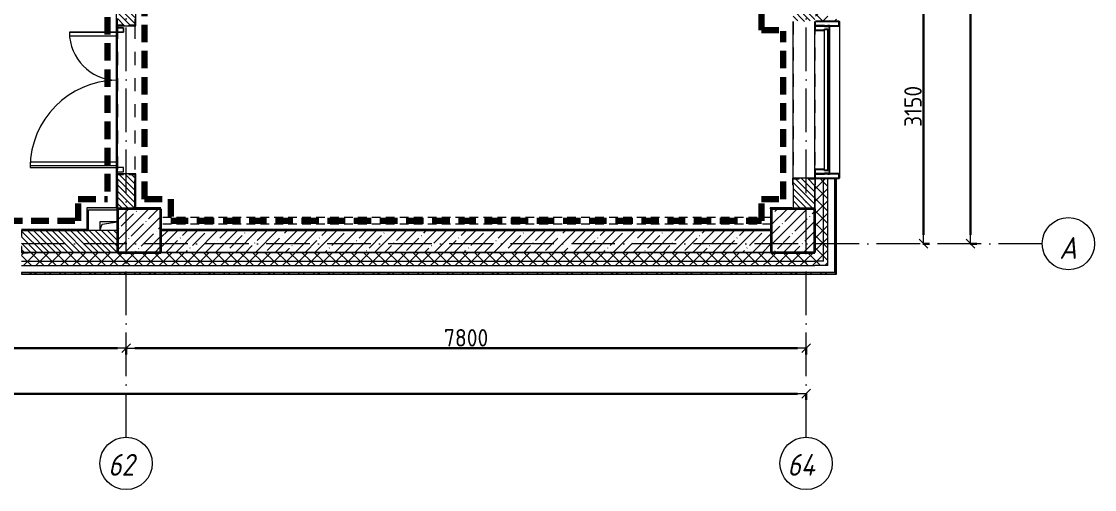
# Model space of a CAD drawing. Header units: millimetres. Extents: x -17017 to 628417, y -109036 to 199237.
# Drawn here: x 84430 to 96738, y -109036 to -103665 of the extents above; entities that cross this region are included whole.
import ezdxf

# ---------------------------------------------------------------- set-up
doc = ezdxf.new("R2010")
doc.units = ezdxf.units.MM
for name, pattern in [('200_ШТРИХ_ш1п0_6_', [160, 100, -60]), ('50_200_ШТРИХ_1Т_ш5_п1_п1_', [700, 500, -100, 0, -100]), ('Штрих короткий', [300, 150, -150]), ('Штриховая _2 мм - 1 мм_', [300, 200, -100])]:
    doc.linetypes.add(name, pattern=pattern)
for name, color, linetype, lineweight in [('0-1', 7, 'Continuous', 5), ('0-2', 7, 'Continuous', 9), ('Двери', 7, 'Continuous', 9), ('Импосты витража', 7, 'Continuous', 9), ('Импосты витража-1', 7, 'Continuous', 25), ('Линии-1', 7, '200_ШТРИХ_ш1п0_6_', 9), ('Несущие колонны', 7, 'Continuous', 9), ('Несущие колонны-1', 7, 'Continuous', 35), ('Обобщенные модели', 7, 'Continuous', 9), ('Общие ребра', 7, 'Continuous', 9), ('Окна', 7, 'Continuous', 9), ('Оси', 7, 'Continuous', 9), ('Оси-1', 7, 'Continuous', 20), ('Оси-2', 7, '50_200_ШТРИХ_1Т_ш5_п1_п1_', 9), ('Остекление-1', 7, 'Continuous', 9), ('Перемычка-1', 7, 'Штрих короткий', 9), ('Размеры', 7, 'Continuous', 15), ('Стены', 7, 'Continuous', 9), ('Стены-1', 7, 'Continuous', 13), ('стяжа', 7, 'Continuous', 30), ('Штриховка разреза-1', 7, 'Continuous', 9), ('Элементы узлов', 7, 'Continuous', 9)]:
    doc.layers.add(name, color=color, linetype=linetype, lineweight=lineweight)
doc.layers.add('СТ-1_1', color=7, linetype='Штриховая _2 мм - 1 мм_', lineweight=90, true_color=0x888888)
doc.layers.add('Штриховка разреза-3', color=7, linetype='Continuous', lineweight=9, true_color=0x0080ff)
doc.layers.get('0-2').off()
doc.styles.add('ISOCPEUR_I_1', font='isocpeui.ttf', dxfattribs={"width": 0.85, "height": 2.5})
doc.styles.add('СПДС', font='isocpeur.ttf', dxfattribs={"width": 0.9})
doc.dimstyles.new('Размера А3', dxfattribs={"dimtxt": 200, "dimasz": 100, "dimexe": 70, "dimexo": 100, "dimgap": 20, "dimtad": 1, "dimdec": 0, "dimrnd": 10, "dimzin": 0, "dimdsep": 46, "dimtxsty": 'СПДС', "dimblk": 'ARROWHEAD_6', "dimcen": 1, "dimclrd": 256, "dimclre": 256, "dimclrt": 256, "dimazin": 0, "dimtfac": 1, "dimtdec": 0, "dimtmove": 2, "dimatfit": 3, "dimfxl": 1, "dimtolj": 1, "dimtzin": 0, "dimarcsym": 0})
pattern_1 = [(135, (0, 0), (-35.35534, -35.35534), [])]
pattern_2 = [(45, (0, 0), (-70.71068, 70.71068), []), (135, (0, 0), (-70.71068, -70.71068), [])]
pattern_3 = [(45, (0, 0), (-85.53659, 85.53659), []), (45, (57.02, 0), (-85.53659, 85.53659), [])]

# ---------------------------------------------------------------- blocks, each defined once
blk = doc.blocks.new('Ось сетки - Круг_Ø6_00__ISO-2_5_0_9K_-16731441-АИ2_02_План отделки стен 2-го этажа _Часть 2_')
at = {"layer": 'Оси-1'}
blk.add_circle((0, 0), 3, dxfattribs=at)
blk = doc.blocks.new('ARROWHEAD_6')
at = {"color": 0, "linetype": 'Continuous'}
for p, q in [((0, 0), (-1, 0)), ((-0.5, -0.5), (0.5, 0.5))]:
    blk.add_line(p, q, dxfattribs=at)
blk = doc.blocks.new('*D738')
at = {"layer": 'Defpoints', "color": 0, "transparency": 16777216}
for p in [(81380, -107309), (85630, -107309), (85630, -107415)]:
    blk.add_point(p, dxfattribs=at)
at = {"layer": 'Размеры', "lineweight": -2, "transparency": 16777216}
for p, q in [((81380, -107409), (81380, -107485)), ((81480, -107415), (85530, -107415)), ((85630, -107409), (85630, -107485))]:
    blk.add_line(p, q, dxfattribs=at)
at = {"layer": 'Размеры', "lineweight": -2, "transparency": 16777216, "xscale": 100, "yscale": 100, "zscale": 100, "rotation": 180}
blk.add_blockref('ARROWHEAD_6', (81380, -107415), dxfattribs=at)
at = {"layer": 'Размеры', "lineweight": -2, "transparency": 16777216, "xscale": 100, "yscale": 100, "zscale": 100}
blk.add_blockref('ARROWHEAD_6', (85630, -107415), dxfattribs=at)
at = {"layer": 'Размеры', "transparency": 16777216, "insert": (83505, -107295), "char_height": 200, "width": 2.56, "attachment_point": 5, "style": 'СПДС'}
blk.add_mtext('\\A1;4250', dxfattribs=at)
blk = doc.blocks.new('*D739')
at = {"layer": 'Defpoints', "color": 0, "transparency": 16777216}
for p in [(85630, -107309), (93430, -107309), (93430, -107415)]:
    blk.add_point(p, dxfattribs=at)
at = {"layer": 'Размеры', "lineweight": -2, "transparency": 16777216}
for p, q in [((85630, -107409), (85630, -107485)), ((85730, -107415), (93330, -107415)), ((93430, -107409), (93430, -107485))]:
    blk.add_line(p, q, dxfattribs=at)
at = {"layer": 'Размеры', "lineweight": -2, "transparency": 16777216, "xscale": 100, "yscale": 100, "zscale": 100, "rotation": 180}
blk.add_blockref('ARROWHEAD_6', (85630, -107415), dxfattribs=at)
at = {"layer": 'Размеры', "lineweight": -2, "transparency": 16777216, "xscale": 100, "yscale": 100, "zscale": 100}
blk.add_blockref('ARROWHEAD_6', (93430, -107415), dxfattribs=at)
at = {"layer": 'Размеры', "transparency": 16777216, "insert": (89530, -107295), "char_height": 200, "width": 2.49, "attachment_point": 5, "style": 'СПДС'}
blk.add_mtext('\\A1;7800', dxfattribs=at)
blk = doc.blocks.new('*D740')
at = {"layer": 'Defpoints', "color": 0, "transparency": 16777216}
for p in [(-10070, -107830), (93430, -107830), (93430, -107936)]:
    blk.add_point(p, dxfattribs=at)
at = {"layer": 'Размеры', "lineweight": -2, "transparency": 16777216}
for p, q in [((-10070, -107930), (-10070, -108006)), ((-9970, -107936), (93330, -107936)), ((93430, -107930), (93430, -108006))]:
    blk.add_line(p, q, dxfattribs=at)
at = {"layer": 'Размеры', "lineweight": -2, "transparency": 16777216, "xscale": 100, "yscale": 100, "zscale": 100, "rotation": 180}
blk.add_blockref('ARROWHEAD_6', (-10070, -107936), dxfattribs=at)
at = {"layer": 'Размеры', "lineweight": -2, "transparency": 16777216, "xscale": 100, "yscale": 100, "zscale": 100}
blk.add_blockref('ARROWHEAD_6', (93430, -107936), dxfattribs=at)
at = {"layer": 'Размеры', "transparency": 16777216, "insert": (41680, -107816), "char_height": 200, "width": 3.54, "attachment_point": 5, "style": 'СПДС'}
blk.add_mtext('\\A1;103500', dxfattribs=at)
blk = doc.blocks.new('*D741')
at = {"layer": 'Defpoints', "color": 0, "transparency": 16777216}
for p in [(94670, -103065), (94776, -103065), (94670, -106215)]:
    blk.add_point(p, dxfattribs=at)
at = {"layer": 'Размеры', "lineweight": -2, "transparency": 16777216}
for p, q in [((94770, -103065), (94846, -103065)), ((94776, -106115), (94776, -103165)), ((94770, -106215), (94846, -106215))]:
    blk.add_line(p, q, dxfattribs=at)
at = {"layer": 'Размеры', "lineweight": -2, "transparency": 16777216, "xscale": 100, "yscale": 100, "zscale": 100}
for p, rotation in [((94776, -103065), 90), ((94776, -106215), 270)]:
    blk.add_blockref('ARROWHEAD_6', p, dxfattribs=dict(at, rotation=rotation))
at = {"layer": 'Размеры', "transparency": 16777216, "insert": (94656, -104640), "char_height": 200, "width": 2.3, "attachment_point": 5, "rotation": 90, "style": 'СПДС'}
blk.add_mtext('\\A1;3150', dxfattribs=at)
blk = doc.blocks.new('*D757')
at = {"layer": 'Defpoints', "color": 0, "transparency": 16777216}
for p in [(94868, -57165), (95317, -57165), (95211, -106215)]:
    blk.add_point(p, dxfattribs=at)
at = {"layer": 'Размеры', "lineweight": -2, "transparency": 16777216}
for p, q in [((94968, -57165), (95387, -57165)), ((95317, -106115), (95317, -57265)), ((95311, -106215), (95387, -106215))]:
    blk.add_line(p, q, dxfattribs=at)
at = {"layer": 'Размеры', "lineweight": -2, "transparency": 16777216, "xscale": 100, "yscale": 100, "zscale": 100}
for p, rotation in [((95317, -57165), 90), ((95317, -106215), 270)]:
    blk.add_blockref('ARROWHEAD_6', p, dxfattribs=dict(at, rotation=rotation))
at = {"layer": 'Размеры', "transparency": 16777216, "insert": (95197, -81690), "char_height": 200, "width": 3.19, "attachment_point": 5, "rotation": 90, "style": 'СПДС'}
blk.add_mtext('\\A1;49050', dxfattribs=at)
blk = doc.blocks.new('BSC_Колонна _Прямоугольная - 500х500-V19-АИ2_02_План отделки стен 2-го этажа _Часть 2_')
at = {"layer": 'Несущие колонны'}
h = blk.add_hatch(dxfattribs=at)
h.set_pattern_fill('FP_27', color=256, style=0, pattern_type=2)
h.set_pattern_definition([(45, (-103350, -150), (-114.04925, 114.04925), []), (45, (-103235.95, -150), (-114.04925, 114.04925), [201.613, -40.323, 3.353, -36.97])])
h.paths.add_polyline_path([(-250, -250), (250, -250), (250, 250), (-250, 250)], flags=0)
at = {"layer": 'Несущие колонны-1'}
for p, q in [((250, 250), (-250, 250)), ((-250, 250), (-250, -250)), ((250, -250), (250, 250)), ((-250, -250), (250, -250))]:
    blk.add_line(p, q, dxfattribs=at)
blk = doc.blocks.new('BSC_Колонна _Прямоугольная - 500х500-V20-АИ2_02_План отделки стен 2-го этажа _Часть 2_')
at = {"layer": 'Несущие колонны'}
h = blk.add_hatch(dxfattribs=at)
h.set_pattern_fill('FP_28', color=256, style=0, pattern_type=2)
h.set_pattern_definition([(45, (-95850, -150), (-114.04925, 114.04925), []), (45, (-95735.95, -150), (-114.04925, 114.04925), [201.613, -40.323, 3.353, -36.97])])
h.paths.add_polyline_path([(-250, -250), (250, -250), (250, 250), (-250, 250)], flags=0)
at = {"layer": 'Несущие колонны-1'}
for p, q in [((250, 250), (-250, 250)), ((-250, 250), (-250, -250)), ((250, -250), (250, 250)), ((-250, -250), (250, -250))]:
    blk.add_line(p, q, dxfattribs=at)
blk = doc.blocks.new('Проем_Дверь_Прямоугольный - 1700х2400h_дверные проемы-28448549-АИ2_02_План отделки стен 2-го этажа _Часть 2_')
at = {"layer": 'Перемычка-1'}
for p, q in [((850, 100), (-850, 100)), ((850, -100), (-850, -100))]:
    blk.add_line(p, q, dxfattribs=at)
blk = doc.blocks.new('PNS_Панель прямоугольная1 - Нр_Стекло - 40мм-25293744-АИ2_02_План отделки стен 2-го этажа _Часть 2_')
at = {"layer": 'Остекление-1'}
for p, q in [((-800, 40), (800, 40)), ((-810, 0), (810, 0)), ((800, 0), (-800, 0))]:
    blk.add_line(p, q, dxfattribs=at)
blk = doc.blocks.new('Прямоугольный импост - Импост структурный с накладкой - 150мм-25651488-АИ2_02_План отделки стен 2-го этажа _Часть 2_')
at = {"layer": 'Импосты витража'}
for p, q in [((44650, -100), (46250, -100)), ((44650, -267), (46250, -267))]:
    blk.add_line(p, q, dxfattribs=at)
blk = doc.blocks.new('Прямоугольный импост - Импост структурный с накладкой - 150мм-25651501-АИ2_02_План отделки стен 2-го этажа _Часть 2_')
at = {"layer": 'Импосты витража-1'}
for p, q in [((-25, 0), (-25, 17)), ((-25, 17), (25, 17)), ((-15, 0), (-25, 0)), ((-15, -40), (-15, 0)), ((25, 0), (15, 0)), ((15, 0), (15, -40)), ((25, 17), (25, 0)), ((-25, -150), (-25, -40)), ((-25, -40), (-15, -40)), ((15, -40), (25, -40)), ((25, -40), (25, -150)), ((25, -150), (-25, -150))]:
    blk.add_line(p, q, dxfattribs=at)
blk = doc.blocks.new('Прямоугольный импост - Откос НВФ_50х280 мм-25995271-АИ2_02_План отделки стен 2-го этажа _Часть 2_')
at = {"layer": 'Импосты витража-1'}
for p, q in [((-50, 130), (0, 130)), ((-50, -150), (-50, 130)), ((0, 130), (0, -144)), ((0, -150), (-50, -150))]:
    blk.add_line(p, q, dxfattribs=at)
blk = doc.blocks.new('Прямоугольный импост - Откос НВФ_50х280 мм-25995273-АИ2_02_План отделки стен 2-го этажа _Часть 2_')
at = {"layer": 'Импосты витража-1'}
for p, q in [((0, 130), (-50, 130)), ((-50, 130), (-50, -150)), ((0, -144), (0, 130)), ((-50, -150), (0, -150))]:
    blk.add_line(p, q, dxfattribs=at)
blk = doc.blocks.new('Проем_Дверь_Прямоугольный - 1800х2700h_оконные проемы-25805030-АИ2_02_План отделки стен 2-го этажа _Часть 2_')
at = {"layer": 'Перемычка-1'}
for p, q in [((900, 125), (-900, 125)), ((900, -125), (-900, -125))]:
    blk.add_line(p, q, dxfattribs=at)
blk = doc.blocks.new('Дверь_Витражная_СКБ_2Ст2 - ДВВ_ДАО_СОШ_Классы-26508392-АИ2_02_План отделки стен 2-го этажа _Часть 2_')
at = {"layer": 'Двери'}
for p, q in [((-775, 1035), (-775, 47)), ((775, 585), (775, 47))]:
    blk.add_line(p, q, dxfattribs=at)
for centre, radius, start, end in [((-775, 35), 1000, 0.6895, 90), ((775, 35), 550, 90, 178.7435)]:
    blk.add_arc(centre, radius, start, end, dxfattribs=at)
at = {"layer": 'Элементы узлов'}
for p, q in [((-713, 1035), (-753, 1035)), ((-753, 1035), (-753, 47)), ((-713, 47), (-713, 1035)), ((775, 585), (735, 585)), ((735, 585), (735, 47)), ((775, 47), (775, 585)), ((-825, 35), (-825, -35)), ((-825, 35), (-825, -35)), ((-775, -35), (-775, 35)), ((-775, -35), (-775, 35)), ((775, -35), (775, 35)), ((775, 35), (775, -35)), ((825, 35), (825, -35)), ((825, -35), (825, 35)), ((-825, -35), (-775, -35)), ((-825, -35), (-775, -35)), ((825, -35), (775, -35)), ((775, -35), (825, -35))]:
    blk.add_line(p, q, dxfattribs=at)
blk = doc.blocks.new('Фахверк_СКБ_Уголок - 250_2700-27497298-АИ2_02_План отделки стен 2-го этажа _Часть 2_')
at = {"layer": 'Обобщенные модели'}
for p, q in [((200, 181), (125, 181)), ((125, 181), (125, 106)), ((131, 106), (131, 175)), ((131, 175), (200, 175)), ((200, 175), (200, 181)), ((125, 106), (131, 106)), ((131, -6), (125, -6)), ((125, -6), (125, -81)), ((125, -81), (200, -81)), ((131, -75), (131, -6)), ((200, -75), (131, -75)), ((200, -81), (200, -75))]:
    blk.add_line(p, q, dxfattribs=at)
blk = doc.blocks.new('Фахверк_СКБ_Уголок - 200_3960-28268576-АИ2_02_План отделки стен 2-го этажа _Часть 2_')
at = {"layer": 'Обобщенные модели'}
for p, q in [((200, 156), (125, 156)), ((125, 156), (125, 81)), ((131, 81), (131, 150)), ((131, 150), (200, 150)), ((200, 150), (200, 156)), ((125, 81), (131, 81)), ((131, 19), (125, 19)), ((125, 19), (125, -56)), ((131, -50), (131, 19)), ((125, -56), (200, -56)), ((200, -50), (131, -50)), ((200, -56), (200, -50))]:
    blk.add_line(p, q, dxfattribs=at)
blk = doc.blocks.new('154_Стойка_СКБ_Уголок - СМ-2480_200-28346303-АИ2_02_План отделки стен 2-го этажа _Часть 2_')
at = {"layer": 'Обобщенные модели'}
for p, q in [((125, 156), (125, 81)), ((200, 156), (125, 156)), ((131, 81), (131, 150)), ((131, 150), (200, 150)), ((200, 150), (200, 156)), ((125, 81), (131, 81)), ((131, 19), (125, 19)), ((125, 19), (125, -56)), ((131, -50), (131, 19)), ((125, -56), (200, -56)), ((200, -50), (131, -50)), ((200, -56), (200, -50))]:
    blk.add_line(p, q, dxfattribs=at)
blk = doc.blocks.new('Стойка_Влож_Полоса боковая - Полоса-28213942-АИ2_02_План отделки стен 2-го этажа _Часть 2_')
at = {"layer": 'Обобщенные модели'}
for p, q in [((-5, 60), (0, 60)), ((-5, -60), (-5, 60)), ((0, 31), (0, -31)), ((0, -60), (-5, -60))]:
    blk.add_line(p, q, dxfattribs=at)
blk = doc.blocks.new('AR_Отверстие прямоугольное _в плите_ - AR_Отверстие прямоугольное _в плите_-V204-АИ2_02_План отделки стен 2-го этажа _Часть 2_')
at = {"layer": 'Обобщенные модели'}
for p, q in [((100, 50), (-100, 50)), ((-100, 50), (-100, -50)), ((-100, -50), (-75, 25)), ((-75, 25), (100, 50))]:
    blk.add_line(p, q, dxfattribs=at)
blk = doc.blocks.new('Отлив_СКБ - Отлив витража_120_НВФ-31885687-АИ2_02_План отделки стен 2-го этажа _Часть 2_')
at = {"layer": 'Окна'}
for p, q in [((0, -120), (0, -113)), ((0, -120), (1800, -120)), ((1750, -2), (50, -2)), ((1800, -113), (1800, -120))]:
    blk.add_line(p, q, dxfattribs=at)
blk = doc.blocks.new('0125-Р-ОО-Ш2-АР-о_23_10_2024_rvt-1-АИ2_02_План отделки стен 2-го этажа _Часть 2_')
at = {"layer": 'Штриховка разреза-1'}
h = blk.add_hatch(dxfattribs=at)
h.set_pattern_fill('FP_81', color=256, style=0, pattern_type=2)
h.set_pattern_definition(pattern_2)
h.paths.add_polyline_path([(103700, -200), (103700, 750), (103606, 750), (103606, 675), (103600, 675), (103600, -200)], flags=0)
h.paths.add_polyline_path([(103700, 2550), (103700, 3750), (103606, 3750), (103606, 3675), (103600, 3675), (103600, 2625), (103606, 2625), (103606, 2550)], flags=0)
h.paths.add_polyline_path([(103700, 5550), (103700, 6750), (103606, 6750), (103606, 6675), (103600, 6675), (103600, 5625), (103606, 5625), (103606, 5550)], flags=0)
h.paths.add_polyline_path([(103606, 8550), (103700, 8550), (103700, 9750), (103606, 9750), (103606, 9675), (103600, 9675), (103600, 8625), (103606, 8625), (103606, 8556)], flags=0)
h.paths.add_polyline_path([(103606, 11550), (103700, 11550), (103700, 12750), (103606, 12750), (103606, 12675), (103600, 12675), (103600, 11625), (103606, 11625), (103606, 11556)], flags=0)
h.paths.add_polyline_path([(103700, 14550), (103700, 15750), (103606, 15750), (103606, 15675), (103600, 15675), (103600, 14625), (103606, 14625), (103606, 14550)], flags=0)
h.paths.add_polyline_path([(103700, 17550), (103700, 18750), (103606, 18750), (103606, 18675), (103600, 18675), (103600, 17625), (103606, 17625), (103606, 17550)], flags=0)
h.paths.add_polyline_path([(103700, 20550), (103700, 21750), (103606, 21750), (103606, 21675), (103600, 21675), (103600, 20625), (103606, 20625), (103606, 20550)], flags=0)
h.paths.add_polyline_path([(103700, 26550), (103700, 27750), (103606, 27750), (103606, 27675), (103600, 27675), (103600, 26625), (103606, 26625), (103606, 26550)], flags=0)
h.paths.add_polyline_path([(103700, 29550), (103700, 30750), (103606, 30750), (103606, 30675), (103600, 30675), (103600, 29625), (103606, 29625), (103606, 29550)], flags=0)
h.paths.add_polyline_path([(103700, 32550), (103700, 33750), (103606, 33750), (103606, 33675), (103600, 33675), (103600, 32625), (103606, 32625), (103606, 32550)], flags=0)
h.paths.add_polyline_path([(103700, 35550), (103700, 36750), (103606, 36750), (103606, 36675), (103600, 36675), (103600, 35625), (103606, 35625), (103606, 35550)], flags=0)
h.paths.add_polyline_path([(103606, 38550), (103700, 38550), (103700, 39750), (103606, 39750), (103606, 39675), (103600, 39675), (103600, 38625), (103606, 38625), (103606, 38556)], flags=0)
h.paths.add_polyline_path([(103700, 41550), (103700, 42750), (103606, 42750), (103606, 42675), (103600, 42675), (103600, 41625), (103606, 41625), (103606, 41550)], flags=0)
h.paths.add_polyline_path([(103700, 47550), (103700, 48615), (103600, 48615), (103600, 47625), (103606, 47625), (103606, 47550)], flags=0)
h = blk.add_hatch(dxfattribs=at)
h.set_pattern_fill('FP_81', color=256, style=0, pattern_type=2)
h.set_pattern_definition(pattern_2)
h.paths.add_polyline_path([(103700, -250), (103750, -250), (103750, 750), (103700, 750), (103700, -200)], flags=0)
h.paths.add_polyline_path([(103700, 2550), (103750, 2550), (103750, 3750), (103700, 3750), (103700, 3265)], flags=0)
h.paths.add_polyline_path([(103700, 5550), (103750, 5550), (103750, 6750), (103700, 6750), (103700, 6037)], flags=0)
h.paths.add_polyline_path([(103700, 8550), (103750, 8550), (103750, 9750), (103700, 9750), (103700, 8809)], flags=0)
h.paths.add_polyline_path([(103700, 11550), (103750, 11550), (103750, 12750), (103700, 12750), (103700, 11581)], flags=0)
h.paths.add_polyline_path([(103750, 14550), (103750, 15750), (103700, 15750), (103700, 14550)], flags=0)
h.paths.add_polyline_path([(103750, 17550), (103750, 18750), (103700, 18750), (103700, 17550)], flags=0)
h.paths.add_polyline_path([(103700, 20550), (103750, 20550), (103750, 21750), (103700, 21750), (103700, 20822)], flags=0)
h.paths.add_polyline_path([(103750, 26550), (103750, 27750), (103700, 27750), (103700, 26550)], flags=0)
h.paths.add_polyline_path([(103700, 29550), (103750, 29550), (103750, 30750), (103700, 30750), (103700, 30062)], flags=0)
h.paths.add_polyline_path([(103700, 32550), (103750, 32550), (103750, 33750), (103700, 33750), (103700, 32834)], flags=0)
h.paths.add_polyline_path([(103700, 35550), (103750, 35550), (103750, 36750), (103700, 36750), (103700, 35606)], flags=0)
h.paths.add_polyline_path([(103700, 38550), (103750, 38550), (103750, 39750), (103700, 39750), (103700, 39303)], flags=0)
h.paths.add_polyline_path([(103700, 41550), (103750, 41550), (103750, 42750), (103700, 42750), (103700, 42075)], flags=0)
h.paths.add_polyline_path([(103750, 47550), (103750, 48615), (103700, 48615), (103700, 47550)], flags=0)
h = blk.add_hatch(dxfattribs=at)
h.set_pattern_fill('FP_80', color=256, style=0, pattern_type=2)
h.set_pattern_definition(pattern_3)
h.paths.add_polyline_path([(103830, -350), (103850, -350), (103850, 750), (103830, 750), (103830, -330)], flags=0)
h.paths.add_polyline_path([(103850, 2550), (103850, 3750), (103830, 3750), (103830, 2550)], flags=0)
h.paths.add_polyline_path([(103830, 5550), (103850, 5550), (103850, 6750), (103830, 6750), (103830, 6037)], flags=0)
h.paths.add_polyline_path([(103850, 8550), (103850, 9750), (103830, 9750), (103830, 8550)], flags=0)
h.paths.add_polyline_path([(103850, 11550), (103850, 12750), (103830, 12750), (103830, 11550)], flags=0)
h.paths.add_polyline_path([(103850, 14550), (103850, 15750), (103830, 15750), (103830, 14550)], flags=0)
h.paths.add_polyline_path([(103830, 17550), (103850, 17550), (103850, 18750), (103830, 18750), (103830, 18050)], flags=0)
h.paths.add_polyline_path([(103850, 20550), (103850, 21750), (103830, 21750), (103830, 20550)], flags=0)
h.paths.add_polyline_path([(103850, 26550), (103850, 27750), (103830, 27750), (103830, 26550)], flags=0)
h.paths.add_polyline_path([(103850, 29550), (103850, 30750), (103830, 30750), (103830, 29550)], flags=0)
h.paths.add_polyline_path([(103850, 32550), (103850, 33750), (103830, 33750), (103830, 32550)], flags=0)
h.paths.add_polyline_path([(103850, 35550), (103850, 36750), (103830, 36750), (103830, 35550)], flags=0)
h.paths.add_polyline_path([(103850, 38550), (103850, 39750), (103830, 39750), (103830, 38550)], flags=0)
h.paths.add_polyline_path([(103850, 41550), (103850, 42750), (103830, 42750), (103830, 41550)], flags=0)
h.paths.add_polyline_path([(103830, 47550), (103850, 47550), (103850, 48615), (103830, 48615), (103830, 47619)], flags=0)
h = blk.add_hatch(dxfattribs=at)
h.set_pattern_fill('FP_2', color=256, style=0, pattern_type=2)
h.set_pattern_definition(pattern_1)
h.paths.add_polyline_path([(95600, 400), (95800, 400), (95800, 794), (95731, 794), (95731, 800), (95669, 800), (95669, 794), (95600, 794), (95600, 725)], flags=0)
h.paths.add_polyline_path([(95731, 2500), (95731, 2506), (95800, 2506), (95800, 2900), (95600, 2900), (95600, 2506), (95669, 2506), (95669, 2500)], flags=0)
h = blk.add_hatch(dxfattribs=at)
h.set_pattern_fill('FP_2', color=256, style=0, pattern_type=2)
h.set_pattern_definition(pattern_1)
h.paths.add_polyline_path([(103350, 400), (103600, 400), (103600, 744), (103531, 744), (103531, 750), (103419, 750), (103419, 744), (103350, 744), (103350, 493)], flags=0)
h.paths.add_polyline_path([(103531, 2550), (103531, 2556), (103600, 2556), (103600, 2900), (103350, 2900), (103350, 2556), (103419, 2556), (103419, 2550)], flags=0)
h = blk.add_hatch(dxfattribs=at)
h.set_pattern_fill('FP_2', color=256, style=0, pattern_type=2)
h.set_pattern_definition(pattern_1)
h.paths.add_polyline_path([(95600, -100), (95600, 150), (94506, 150), (94506, 81), (94500, 81), (94500, -31), (94506, -31), (94506, -100), (94746, -100)], flags=0)
h.paths.add_polyline_path([(92694, -100), (92694, -31), (92700, -31), (92700, 81), (92694, 81), (92694, 150), (91850, 150), (91850, -100), (92625, -100)], flags=0)
h = blk.add_hatch(dxfattribs=at)
h.set_pattern_fill('FP_1', color=256, style=0, pattern_type=2)
h.set_pattern_definition([(45, (0, 0), (-114.04925, 114.04925), []), (45, (114.05, 0), (-114.04925, 114.04925), [201.612, -40.322, 3.353, -36.97])])
h.paths.add_polyline_path([(103100, -100), (103100, 150), (96100, 150), (96100, -100), (102202, -100)], flags=0)
h = blk.add_hatch(dxfattribs=at)
h.set_pattern_fill('FP_81', color=256, style=0, pattern_type=2)
h.set_pattern_definition(pattern_2)
h.paths.add_polyline_path([(103134, -200), (103600, -200), (103600, -100), (94575, -100), (94575, -106), (94500, -106), (94500, -200), (102202, -200)], flags=0)
h.paths.add_polyline_path([(91850, -200), (92700, -200), (92700, -106), (92625, -106), (92625, -100), (84750, -100), (84750, -200), (91350, -200)], flags=0)
h.paths.add_polyline_path([(83562, -200), (83750, -200), (83750, -100), (82625, -100), (82625, -106), (82550, -106), (82550, -200), (83250, -200)], flags=0)
h.paths.add_polyline_path([(74750, -200), (74750, -100), (73425, -100), (73425, -106), (73350, -106), (73350, -200), (74242, -200)], flags=0)
h.paths.add_polyline_path([(71446, -200), (71550, -200), (71550, -106), (71475, -106), (71475, -100), (70425, -100), (70425, -106), (70350, -106), (70350, -200), (71200, -200)], flags=0)
h.paths.add_polyline_path([(67719, -200), (68550, -200), (68550, -106), (68475, -106), (68475, -100), (67425, -100), (67425, -106), (67350, -106), (67350, -200)], flags=0)
h.paths.add_polyline_path([(64700, -200), (65550, -200), (65550, -106), (65475, -106), (65475, -100), (64425, -100), (64425, -106), (64350, -106), (64350, -200), (64457, -200)], flags=0)
h.paths.add_polyline_path([(62550, -200), (62550, -106), (62475, -106), (62475, -100), (61425, -100), (61425, -106), (61350, -106), (61350, -200), (62127, -200)], flags=0)
h.paths.add_polyline_path([(56535, -200), (56550, -200), (56550, -106), (56475, -106), (56475, -100), (55425, -100), (55425, -106), (55350, -106), (55350, -200), (56200, -200)], flags=0)
h.paths.add_polyline_path([(53273, -200), (53550, -200), (53550, -106), (53475, -106), (53475, -100), (52425, -100), (52425, -106), (52350, -106), (52350, -200), (52807, -200)], flags=0)
h.paths.add_polyline_path([(50550, -200), (50550, -106), (50475, -106), (50475, -100), (49425, -100), (49425, -106), (49350, -106), (49350, -200), (50011, -200)], flags=0)
h.paths.add_polyline_path([(47475, -200), (47550, -200), (47550, -106), (47475, -106), (47475, -100), (46425, -100), (46425, -106), (46350, -106), (46350, -200), (47215, -200)], flags=0)
h.paths.add_polyline_path([(44550, -200), (44550, -106), (44475, -106), (44475, -100), (43425, -100), (43425, -106), (43350, -106), (43350, -200), (44419, -200)], flags=0)
h.paths.add_polyline_path([(40700, -200), (41550, -200), (41550, -106), (41475, -105), (41475, -100), (40150, -100), (40150, -200), (40691, -200)], flags=0)
h.paths.add_polyline_path([(38344, -200), (38350, -200), (38350, -106), (38275, -106), (38275, -100), (37150, -100), (37150, -200), (38275, -200)], flags=0)
h.paths.add_polyline_path([(35350, -200), (35350, -106), (35275, -106), (35275, -100), (34225, -100), (34225, -106), (34150, -106), (34150, -200), (35344, -200)], flags=0)
h.paths.add_polyline_path([(32275, -200), (32350, -200), (32350, -106), (32275, -106), (32275, -100), (31150, -100), (31150, -200), (31650, -200)], flags=0)
h.paths.add_polyline_path([(29350, -200), (29350, -106), (29275, -106), (29275, -100), (28150, -100), (28150, -200), (29344, -200)], flags=0)
h.paths.add_polyline_path([(25779, -200), (26350, -200), (26350, -106), (26275, -106), (26275, -100), (25225, -100), (25225, -106), (25150, -106), (25150, -200), (25313, -200)], flags=0)
h.paths.add_polyline_path([(22650, -200), (23350, -200), (23350, -106), (23275, -106), (23275, -100), (22150, -100), (22150, -200)], flags=0)
h.paths.add_polyline_path([(19255, -200), (20350, -200), (20350, -106), (20275, -106), (20275, -100), (19150, -100), (19150, -200)], flags=0)
h.paths.add_polyline_path([(16459, -200), (17350, -200), (17350, -106), (17275, -106), (17275, -100), (16225, -100), (16225, -106), (16150, -106), (16150, -200)], flags=0)
h.paths.add_polyline_path([(14595, -200), (15150, -200), (15150, -106), (15075, -106), (15075, -100), (9825, -100), (9825, -106), (9750, -106), (9750, -200), (13663, -200)], flags=0)
h.paths.add_polyline_path([(8150, -200), (8750, -200), (8750, -106), (8675, -106), (8675, -100), (-100, -100), (-100, -200), (8071, -200)], flags=0)
h = blk.add_hatch(dxfattribs=at)
h.set_pattern_fill('FP_81', color=256, style=0, pattern_type=2)
h.set_pattern_definition(pattern_2)
h.paths.add_polyline_path([(103600, -250), (103700, -250), (103700, -200), (94500, -200), (94500, -250), (103134, -250)], flags=0)
h.paths.add_polyline_path([(91950, -250), (92700, -250), (92700, -200), (84750, -200), (84750, -250), (91018, -250)], flags=0)
h.paths.add_polyline_path([(83562, -250), (83750, -250), (83750, -200), (82550, -200), (82550, -250), (82630, -250)], flags=0)
h.paths.add_polyline_path([(74242, -250), (74750, -250), (74750, -200), (73350, -200), (73350, -250), (73776, -250)], flags=0)
h.paths.add_polyline_path([(70350, -250), (71550, -250), (71550, -200), (70350, -200)], flags=0)
h.paths.add_polyline_path([(68550, -250), (68550, -200), (67350, -200), (67350, -250), (67719, -250)], flags=0)
h.paths.add_polyline_path([(64350, -250), (65550, -250), (65550, -200), (64350, -200)], flags=0)
h.paths.add_polyline_path([(62550, -250), (62550, -200), (61350, -200), (61350, -250), (62127, -250)], flags=0)
h.paths.add_polyline_path([(56550, -250), (56550, -200), (55350, -200), (55350, -250), (56535, -250)], flags=0)
h.paths.add_polyline_path([(53550, -250), (53550, -200), (52350, -200), (52350, -250), (53273, -250)], flags=0)
h.paths.add_polyline_path([(50550, -250), (50550, -200), (49350, -200), (49350, -250), (50011, -250)], flags=0)
h.paths.add_polyline_path([(47215, -250), (47550, -250), (47550, -200), (46350, -200), (46350, -250), (46749, -250)], flags=0)
h.paths.add_polyline_path([(43487, -250), (44550, -250), (44550, -200), (43350, -200), (43350, -250)], flags=0)
h.paths.add_polyline_path([(41550, -250), (41550, -200), (40150, -200), (40150, -250), (40691, -250)], flags=0)
h.paths.add_polyline_path([(37895, -250), (38350, -250), (38350, -200), (37150, -200), (37150, -250)], flags=0)
h.paths.add_polyline_path([(35099, -250), (35350, -250), (35350, -200), (34150, -200), (34150, -250), (34167, -250)], flags=0)
h.paths.add_polyline_path([(32303, -250), (32350, -250), (32350, -200), (31150, -200), (31150, -250), (31371, -250)], flags=0)
h.paths.add_polyline_path([(29041, -250), (29350, -250), (29350, -200), (28150, -200), (28150, -250), (28575, -250)], flags=0)
h.paths.add_polyline_path([(25313, -250), (26350, -250), (26350, -200), (25150, -200), (25150, -250)], flags=0)
h.paths.add_polyline_path([(22983, -250), (23350, -250), (23350, -200), (22150, -200), (22150, -250)], flags=0)
h.paths.add_polyline_path([(20350, -250), (20350, -200), (19150, -200), (19150, -250), (20187, -250)], flags=0)
h.paths.add_polyline_path([(17350, -250), (17350, -200), (16150, -200), (16150, -250), (16459, -250)], flags=0)
h.paths.add_polyline_path([(14595, -250), (15150, -250), (15150, -200), (9750, -200), (9750, -250), (13663, -250)], flags=0)
h.paths.add_polyline_path([(8537, -250), (8750, -250), (8750, -200), (-200, -200), (-200, -250), (8071, -250)], flags=0)
h = blk.add_hatch(dxfattribs=at)
h.set_pattern_fill('FP_80', color=256, style=0, pattern_type=2)
h.set_pattern_definition(pattern_3)
h.paths.add_polyline_path([(103830, -350), (103830, -330), (94500, -330), (94500, -350), (103134, -350)], flags=0)
h.paths.add_polyline_path([(92416, -350), (92700, -350), (92700, -330), (84750, -330), (84750, -350), (91950, -350)], flags=0)
h.paths.add_polyline_path([(83562, -350), (83750, -350), (83750, -330), (82550, -330), (82550, -350), (82630, -350)], flags=0)
h.paths.add_polyline_path([(74235, -350), (74750, -350), (74750, -330), (74235, -330)], flags=0)
at = {"layer": 'Линии-1'}
for p, q in [((103100, 300), (96100, 300)), ((103100, 225), (96100, 225))]:
    blk.add_line(p, q, dxfattribs=at)
at = {"layer": 'Общие ребра'}
for p, q in [((103700, -200), (103700, 750)), ((103750, -250), (103750, 750)), ((103600, 400), (103600, 675)), ((103600, 675), (103600, 400)), ((94500, -200), (103600, -200)), ((103700, -200), (103600, -200)), ((94500, -250), (103600, -250)), ((103700, -250), (103600, -250)), ((103750, -250), (103700, -250))]:
    blk.add_line(p, q, dxfattribs=at)
at = {"layer": 'Стены'}
blk.add_line((103350, 750), (103350, 2550), dxfattribs=at)
at = {"layer": 'Стены-1'}
for p, q in [((95669, 2500), (95731, 2500)), ((103531, 750), (103419, 750)), ((103830, 750), (103606, 750)), ((103850, 750), (103830, 750)), ((103830, 750), (103830, -330)), ((103830, -330), (103830, 750)), ((103850, -350), (103850, 750)), ((95600, 725), (95600, 400)), ((95800, 400), (95800, 725)), ((103350, 675), (103350, 400)), ((95600, 150), (94575, 150)), ((103100, 150), (96100, 150)), ((94575, -100), (95600, -100)), ((95600, -100), (94575, -100)), ((103100, -100), (96100, -100)), ((96100, -100), (103100, -100)), ((94500, -330), (103600, -330)), ((103830, -330), (94500, -330)), ((94500, -330), (94500, -350)), ((94500, -350), (103830, -350)), ((103600, -330), (103750, -330)), ((103750, -330), (103830, -330)), ((103830, -350), (103850, -350))]:
    blk.add_line(p, q, dxfattribs=at)
at = {"layer": '0-2'}
for name, p, rotation in [('Дверь_Витражная_СКБ_2Ст2 - ДВВ_ДАО_СОШ_Классы-26508392-АИ2_02_План отделки стен 2-го этажа _Часть 2_', (95635, 1650), 89.9999999999978), ('Фахверк_СКБ_Уголок - 200_3960-28268576-АИ2_02_План отделки стен 2-го этажа _Часть 2_', (95750, 2375), 89.9999999999999), ('Проем_Дверь_Прямоугольный - 1700х2400h_дверные проемы-28448549-АИ2_02_План отделки стен 2-го этажа _Часть 2_', (95700, 1650), 89.9999999999999), ('Проем_Дверь_Прямоугольный - 1800х2700h_оконные проемы-25805030-АИ2_02_План отделки стен 2-го этажа _Часть 2_', (103475, 1650), 89.9999999999999), ('Отлив_СКБ - Отлив витража_120_НВФ-31885687-АИ2_02_План отделки стен 2-го этажа _Часть 2_', (103767, 750), 90), ('Прямоугольный импост - Импост структурный с накладкой - 150мм-25651488-АИ2_02_План отделки стен 2-го этажа _Часть 2_', (103500, -43800), 89.99999999999972), ('PNS_Панель прямоугольная1 - Нр_Стекло - 40мм-25293744-АИ2_02_План отделки стен 2-го этажа _Часть 2_', (103750, 1650), 89.99999999999899), ('154_Стойка_СКБ_Уголок - СМ-2480_200-28346303-АИ2_02_План отделки стен 2-го этажа _Часть 2_', (95650, 925), 269.9999999999999), ('Стойка_Влож_Полоса боковая - Полоса-28213942-АИ2_02_План отделки стен 2-го этажа _Часть 2_', (95700, 800), 269.9999999999999), ('Фахверк_СКБ_Уголок - 250_2700-27497298-АИ2_02_План отделки стен 2-го этажа _Часть 2_', (103425, 875), 269.9999999999999), ('Прямоугольный импост - Откос НВФ_50х280 мм-25995273-АИ2_02_План отделки стен 2-го этажа _Часть 2_', (103750, 750), 269.999999999999)]:
    blk.add_blockref(name, p, dxfattribs=dict(at, rotation=rotation))
at = {"layer": '0-2', "extrusion": (0, 0, -1), "rotation": 90.00000000000101}
for name, p in [('Прямоугольный импост - Откос НВФ_50х280 мм-25995271-АИ2_02_План отделки стен 2-го этажа _Часть 2_', (-103750, 2550)), ('Прямоугольный импост - Импост структурный с накладкой - 150мм-25651501-АИ2_02_План отделки стен 2-го этажа _Часть 2_', (-103750, 2475)), ('Прямоугольный импост - Импост структурный с накладкой - 150мм-25651501-АИ2_02_План отделки стен 2-го этажа _Часть 2_', (-103750, 825))]:
    blk.add_blockref(name, p, dxfattribs=at)
at = {"layer": '0-2'}
for name, p in [('BSC_Колонна _Прямоугольная - 500х500-V20-АИ2_02_План отделки стен 2-го этажа _Часть 2_', (95850, 150)), ('BSC_Колонна _Прямоугольная - 500х500-V19-АИ2_02_План отделки стен 2-го этажа _Часть 2_', (103350, 150)), ('AR_Отверстие прямоугольное _в плите_ - AR_Отверстие прямоугольное _в плите_-V204-АИ2_02_План отделки стен 2-го этажа _Часть 2_', (95500, 200)), ('Фахверк_СКБ_Уголок - 250_2700-27497298-АИ2_02_План отделки стен 2-го этажа _Часть 2_', (94375, -25))]:
    blk.add_blockref(name, p, dxfattribs=at)
blk = doc.blocks.new('2ч2эт')
at = {"layer": 'Штриховка разреза-3'}
for points in [[(85200, -106065), (85200, -105805), (85180, -105805), (85180, -106065)], [(85530, -105825), (85530, -105805), (85200, -105805), (85200, -105825)]]:
    blk.add_hatch(color=256, dxfattribs=at).paths.add_polyline_path(points, flags=0)
at = {"layer": 'Общие ребра'}
for p, q in [((85518, -105805), (85530, -105805)), ((85180, -106065), (85180, -106053))]:
    blk.add_line(p, q, dxfattribs=at)
at = {"layer": 'СТ-1_1'}
for p, q in [((85418, -79615), (85418, -105703)), ((92918, -103765), (92918, -102365)), ((85842, -105703), (85842, -103427)), ((92918, -103765), (93168, -103765)), ((93168, -105703), (93168, -103778)), ((85082, -105953), (85082, -105703)), ((85082, -105703), (85418, -105703)), ((85842, -105703), (86142, -105703)), ((86142, -105703), (86142, -105953)), ((92918, -105953), (92918, -105703)), ((92918, -105703), (93168, -105703)), ((82142, -105953), (85082, -105953)), ((86142, -105953), (92918, -105953))]:
    blk.add_line(p, q, dxfattribs=at)
at = {"layer": 'Стены-1'}
for p, q in [((85518, -96415), (85518, -105805)), ((85742, -103715), (85742, -103327)), ((85530, -105415), (85530, -103715)), ((85736, -103715), (85742, -103715)), ((85742, -105415), (85736, -105415)), ((85742, -105803), (85742, -105415)), ((85530, -105815), (85530, -105490)), ((85730, -105490), (85730, -105815)), ((85518, -105805), (85180, -105805)), ((85180, -105805), (85180, -106053)), ((85200, -105825), (85530, -105825)), ((85200, -106065), (85200, -105825)), ((86030, -105803), (85742, -105803)), ((93268, -105803), (93018, -105803)), ((93018, -105803), (93018, -105815)), ((93280, -105815), (93280, -105803)), ((85180, -106053), (84430, -106053)), ((84505, -106065), (85200, -106065)), ((93018, -106053), (86042, -106053)), ((86042, -106065), (93018, -106065))]:
    blk.add_line(p, q, dxfattribs=at)
at = {"layer": '0-1'}
blk.add_blockref('0125-Р-ОО-Ш2-АР-о_23_10_2024_rvt-1-АИ2_02_План отделки стен 2-го этажа _Часть 2_', (-10070, -106215), dxfattribs=at)
blk = doc.blocks.new('ось2эт')
at = {"layer": 'Оси-2'}
for p, q in [((85629.9, -108435.9), (85629.9, -54635.1)), ((93429.9, -108435.9), (93429.9, -54635.1)), ((96138.3, -106215.3), (-12388.8, -106215.3))]:
    blk.add_line(p, q, dxfattribs=at)
at = {"layer": 'Оси-1', "xscale": 99.99999999999993, "yscale": 99.99999999999993, "zscale": 99.99999999999993, "rotation": 89.99999999999982}
blk.add_blockref('Ось сетки - Круг_Ø6_00__ISO-2_5_0_9K_-16731441-АИ2_02_План отделки стен 2-го этажа _Часть 2_', (96438.3, -106215.3), dxfattribs=at)
at = {"layer": 'Оси-1', "xscale": 99.99999999999993, "yscale": 99.99999999999993, "zscale": 99.99999999999993}
for p in [(85629.9, -108735.9), (93429.9, -108735.9)]:
    blk.add_blockref('Ось сетки - Круг_Ø6_00__ISO-2_5_0_9K_-16731441-АИ2_02_План отделки стен 2-го этажа _Часть 2_', p, dxfattribs=at)
at = {"layer": 'Оси', "char_height": 250, "attachment_point": 1, "style": 'ISOCPEUR_I_1'}
for s, insert, width in [('\\fISOCPEUR|b0|i1|c204|p34|;\\W.9;А', (96333.8, -106139.2), 252.532), ('62', (85425, -108627.2), 404.05), ('64', (93216, -108627.2), 425.696)]:
    blk.add_mtext(s, dxfattribs=dict(at, insert=insert, width=width))
at = {"layer": 'Размеры'}
for base, p1, p2, picture, middle in [((95317.4, -57165.3), (95211.3, -106215.3), (94868.3, -57165.3), '*D757', (95197.4, -81690.3)), ((94776.3, -103065.3), (94670.3, -106215.3), (94670.3, -103065.3), '*D741', (94656.3, -104640.3))]:
    dim = blk.add_linear_dim(base=base, p1=p1, p2=p2, angle=90, dimstyle='Размера А3', dxfattribs=at)
    dim.commit()
    dim.dimension.update_dxf_attribs({"geometry": picture, "text_midpoint": middle})
for base, p1, p2, picture, middle in [((85629.9, -107415.1), (81379.9, -107309.1), (85629.9, -107309.1), '*D738', (83504.9, -107295.1)), ((93429.9, -107415.1), (85629.9, -107309.1), (93429.9, -107309.1), '*D739', (89529.9, -107295.1)), ((93429.9, -107936.4), (-10070.1, -107830.3), (93429.9, -107830.3), '*D740', (41679.9, -107816.4))]:
    dim = blk.add_linear_dim(base=base, p1=p1, p2=p2, dimstyle='Размера А3', dxfattribs=at)
    dim.commit()
    dim.dimension.update_dxf_attribs({"geometry": picture, "text_midpoint": middle})

msp = doc.modelspace()

# ---------------------------------------------------------------- block references
at = {"layer": 'стяжа'}
for name in ['ось2эт', '2ч2эт']:
    msp.add_blockref(name, (0, 0), dxfattribs=at)

doc.saveas('drawing.dxf')
